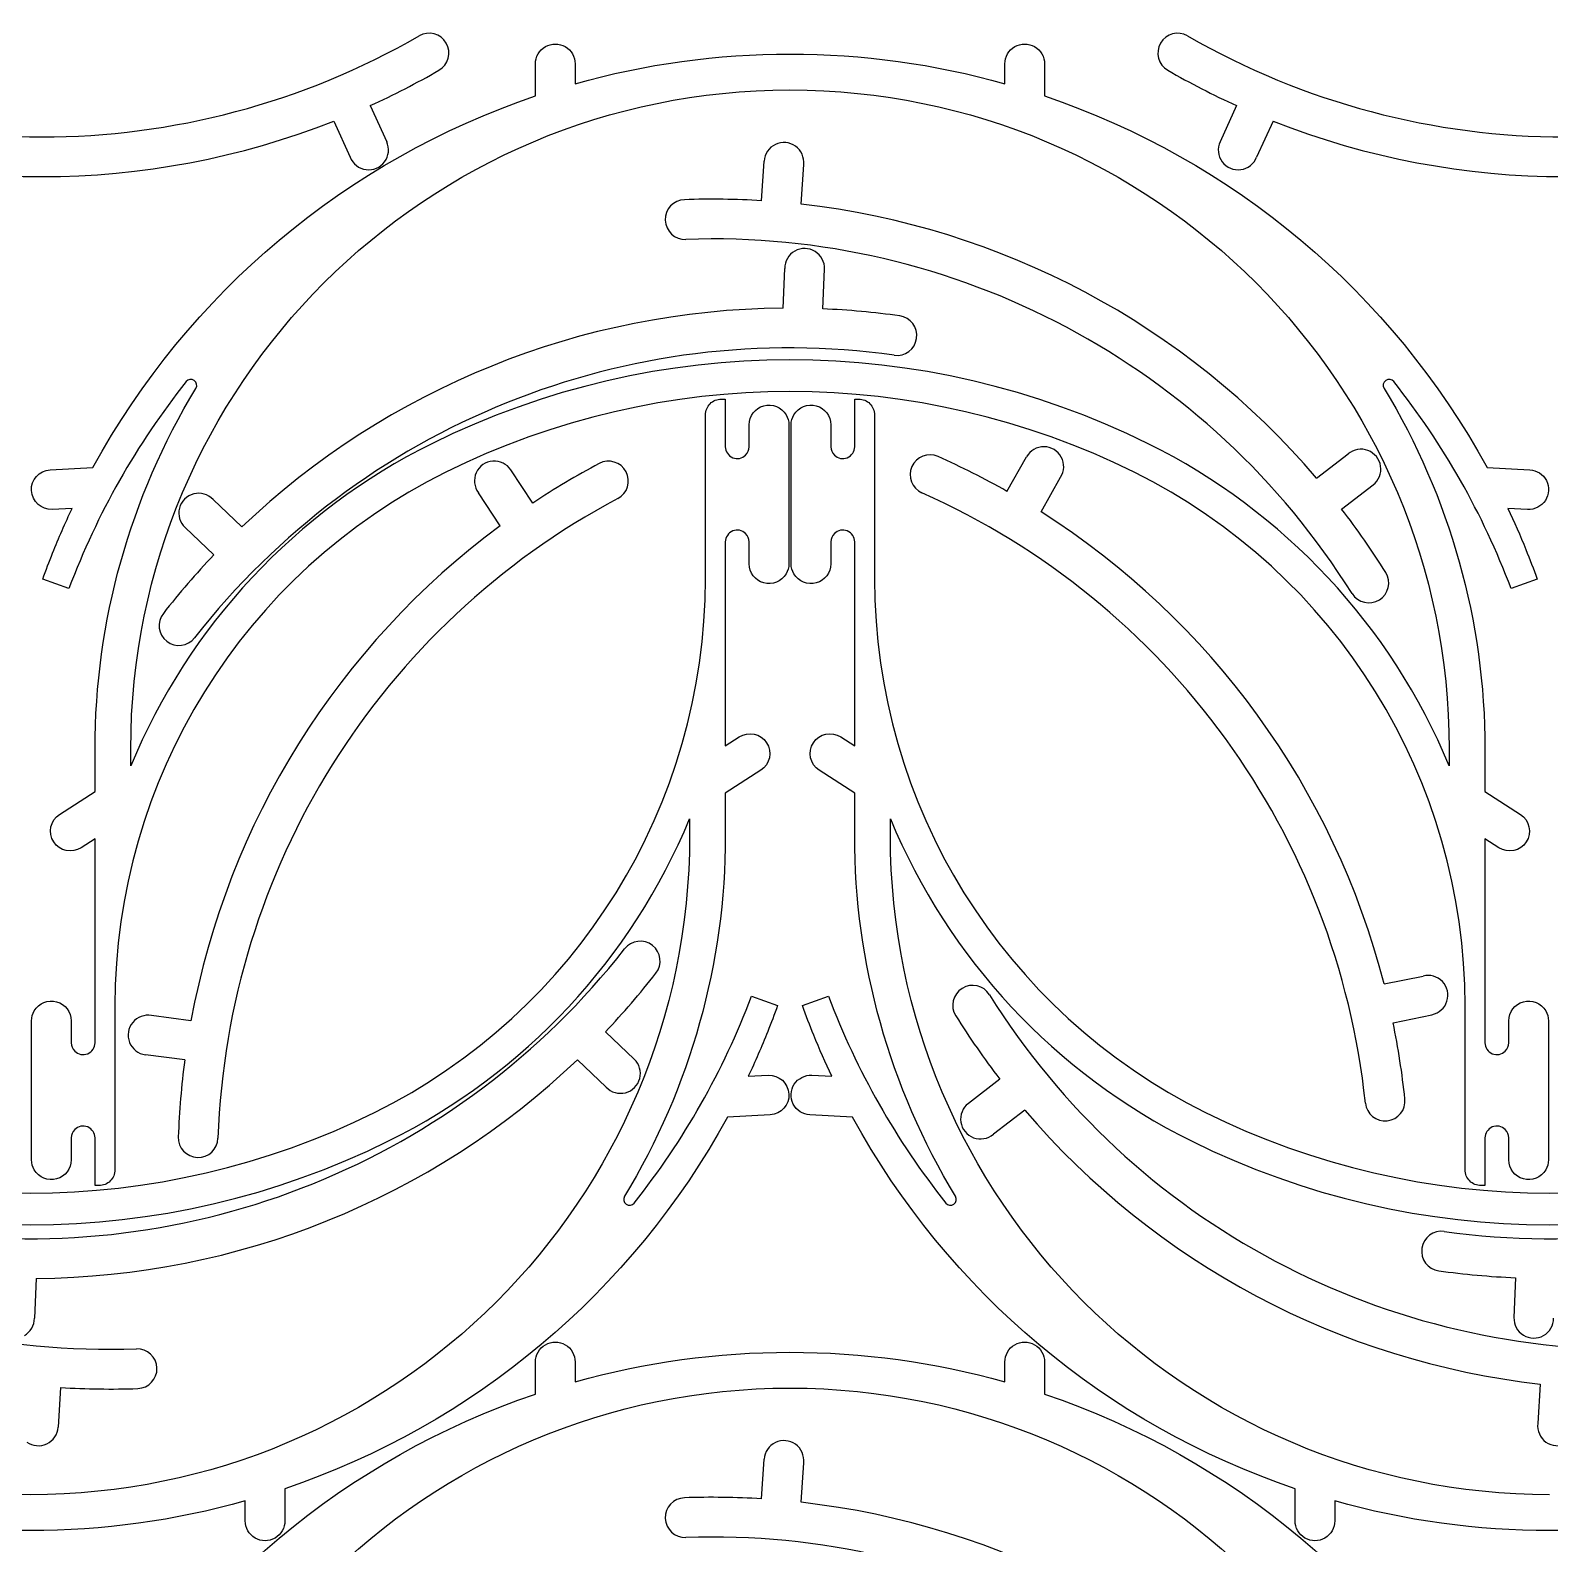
# Model space of a CAD drawing. Extents: x 3 to 3398, y -5 to 2267.
# Drawn here: x 2174 to 2716, y 1727 to 2267 of the extents above; entities that cross this region are included whole.
import ezdxf

# ---------------------------------------------------------------- set-up
doc = ezdxf.new("R2010")
doc.units = 0
doc.layers.add('Capa_1', color=7, linetype='CONTINUOUS')

msp = doc.modelspace()

# ---------------------------------------------------------------- linework, layer by layer
at = {"layer": 'Capa_1', "color": 7}
for points in [[(2353.953591, 2243.511748), (2353.953591, 2254.984296)], [(2368.126822, 2254.984296), (2368.126822, 2247.897682)], [(2521.492608, 2247.897682), (2521.492608, 2254.984296)], [(2535.665836, 2254.984296), (2535.665836, 2243.511748)], [(2295.01628, 2240.100893), (2300.877542, 2227.196403)], [(2604.163578, 2240.101711), (2598.302223, 2227.197262)], [(2281.965158, 2234.562466), (2287.826423, 2221.657976)], [(2617.214664, 2234.563193), (2611.353309, 2221.658744)], [(2434.688579, 2206.12214), (2435.571633, 2220.267827)], [(2448.812174, 2204.885199), (2449.695226, 2219.030888)], [(2442.357894, 2167.751546), (2442.958306, 2181.912047)], [(2456.533416, 2167.505394), (2457.133829, 2181.665895)], [(2420.313781, 2135.330079), (2421.731106, 2135.330079), (2421.731106, 2125.408791)], [(2467.897143, 2118.322176), (2467.897143, 2125.408791), (2467.897143, 2135.330079)], [(2474.983758, 2129.660759), (2474.983758, 2125.408791)], [(2414.644492, 2071.10931), (2414.644492, 2125.408791)], [(2522.25733, 2102.379669), (2529.252075, 2114.706623)], [(2632.774315, 2107.070794), (2644.007826, 2115.713045)], [(2353.03517, 2098.211226), (2345.197581, 2110.020226)], [(2534.409294, 2095.076537), (2541.404038, 2107.403494)], [(2641.697602, 2096.05349), (2652.931113, 2104.695741)], [(2249.179127, 2089.702258), (2238.910515, 2099.471388)], [(2341.422247, 2090.078204), (2333.584658, 2101.887204)], [(2188.60626, 2096.295078), (2181.529523, 2095.921131)], [(2708.089679, 2095.9215), (2701.012957, 2096.295474)], [(2239.153104, 2079.678047), (2228.884495, 2089.447178)], [(2421.731106, 2084.306457), (2421.731106, 2011.501106)], [(2187.458574, 2067.718674), (2178.124598, 2071.081443)], [(2711.494598, 2071.081811), (2702.16062, 2067.719043)], [(2462.951197, 2014.715594), (2462.951395, 2014.715991)], [(2462.951395, 2014.715991), (2467.897143, 2011.501106)], [(2680.08508, 2010.436523), (2680.08508, 2004.356123)], [(2692.840986, 2010.435758), (2692.840986, 1995.238429), (2692.842488, 1995.263941), (2705.511483, 1987.028643)], [(2434.401397, 2002.832759), (2421.73239, 1994.597461), (2421.730891, 1994.622973)], [(2467.897143, 1979.425276), (2467.897143, 1994.622605), (2467.895641, 1994.597093), (2455.226646, 2002.832391)], [(2184.107708, 1987.028274), (2196.776715, 1995.263572), (2196.778215, 1995.23806)], [(2480.653049, 1979.42451), (2480.653049, 1985.50491)], [(2196.777999, 1905.554577), (2196.777999, 1978.359928)], [(2697.786734, 1975.145043), (2692.840986, 1978.359928)], [(2697.786932, 1975.14544), (2697.786734, 1975.145043)], [(2656.874358, 1926.517837), (2670.759485, 1929.360995)], [(2431.050531, 1922.142359), (2440.384507, 1918.779591)], [(2449.243531, 1918.779222), (2458.577509, 1922.141991)], [(2203.864613, 1918.751723), (2203.864613, 1864.452243)], [(2231.013562, 1913.387374), (2216.963931, 1915.255028)], [(2660.064887, 1912.703839), (2673.950014, 1915.546996)], [(2378.946933, 1909.478494), (2389.215542, 1899.709363)], [(2228.794423, 1899.384468), (2214.744792, 1901.252124)], [(2368.920909, 1899.454283), (2379.189521, 1889.685153)], [(2429.902845, 1893.565956), (2436.979582, 1893.939902)], [(2452.64845, 1893.939534), (2459.725172, 1893.565559)], [(2519.697483, 1892.54645), (2508.463972, 1883.904198)], [(2437.727617, 1879.786432), (2422.474824, 1878.980315)], [(2528.62077, 1881.529146), (2517.387259, 1872.886895)], [(2692.840986, 1871.538857), (2692.840986, 1864.452243), (2692.840986, 1854.530955), (2691.423663, 1854.530955)], [(2198.195325, 1854.530955), (2196.777999, 1854.530955), (2196.777999, 1864.452243)], [(2685.754371, 1860.200274), (2685.754371, 1864.452243)], [(2175.742143, 1821.404995), (2175.14173, 1807.244494)], [(2703.795644, 1821.651147), (2703.195231, 1807.490646)], [(2353.953591, 1780.102655), (2353.953591, 1791.575204)], [(2368.126822, 1791.575204), (2368.126822, 1784.488589)], [(2521.492608, 1784.488589), (2521.492608, 1791.575204)], [(2535.665836, 1791.575204), (2535.665836, 1780.102655)], [(2184.477482, 1782.4778), (2183.594428, 1768.332113)], [(2712.582911, 1783.714741), (2711.699859, 1769.569052)], [(2434.688579, 1742.713047), (2435.571633, 1756.858734)], [(2448.812174, 1741.476106), (2449.695226, 1755.621795)], [(2264.555514, 1746.349285), (2264.555514, 1734.876737)], [(2625.072293, 1734.876737), (2625.072293, 1746.349285)], [(2250.382283, 1734.876737), (2250.382283, 1741.963351)]]:
    msp.add_lwpolyline(points, dxfattribs=at)
for points in [[(2572.683502, 2119.355941)], [(2588.054627, 1870.505093)]]:
    msp.add_lwpolyline(points, close=True, dxfattribs=at)
for points in [[(2322.115229, 2262.382609), (2320.1586, 2265.771635), (2315.825338, 2266.933216), (2312.435925, 2264.977257)], [(2586.744115, 2264.978197), (2583.354716, 2266.93418), (2579.021445, 2265.772629), (2577.064793, 2262.383617)], [(2043.144597, 2264.978197), (2126.463457, 2216.873646), (2229.11673, 2216.873287), (2312.435925, 2264.977257)], [(2319.522496, 2252.702791), (2322.911135, 2254.660091), (2324.071858, 2258.993583), (2322.115229, 2262.382609)], [(2353.953591, 2254.984296), (2353.953591, 2257.5161), (2355.304292, 2259.855584), (2357.496899, 2261.121486)], [(2357.496899, 2261.121486), (2359.689505, 2262.387388), (2362.390908, 2262.387388), (2364.583514, 2261.121486)], [(2364.583514, 2261.121486), (2366.776121, 2259.855584), (2368.126822, 2257.5161), (2368.126822, 2254.984296)], [(2368.126822, 2247.897682), (2418.277587, 2261.989916), (2471.341843, 2261.989916), (2521.492608, 2247.897682)], [(2521.492608, 2254.984296), (2521.492608, 2257.5161), (2522.843309, 2259.855583), (2525.035915, 2261.121484)], [(2525.035915, 2261.121484), (2527.228521, 2262.387386), (2529.929923, 2262.387386), (2532.122529, 2261.121484)], [(2532.122529, 2261.121484), (2534.315135, 2259.855583), (2535.665836, 2257.5161), (2535.665836, 2254.984296)], [(2577.064793, 2262.383617), (2575.10814, 2258.994604), (2576.268833, 2254.661104), (2579.657458, 2252.703781)], [(2586.744115, 2264.978197), (2670.062975, 2216.873646), (2772.716248, 2216.873287), (2856.035443, 2264.977257)], [(2295.01628, 2240.100893), (2303.384487, 2243.901752), (2311.562887, 2248.107353), (2319.522496, 2252.702791)], [(2579.657458, 2252.703781), (2587.617032, 2248.108287), (2595.7954, 2243.902629), (2604.163578, 2240.101711)], [(2209.533908, 2010.436523), (2209.558608, 2140.358174), (2314.887841, 2245.667384), (2444.809494, 2245.667384)], [(2444.809494, 2245.667384), (2574.731147, 2245.667384), (2680.06038, 2140.358174), (2680.08508, 2010.436523)], [(2196.034282, 2110.880718), (2230.154564, 2173.350446), (2286.528475, 2220.696967), (2353.953591, 2243.511748)], [(2535.665836, 2243.511748), (2603.090802, 2220.697006), (2659.464613, 2173.35063), (2693.58491, 2110.881087)], [(2073.615146, 2234.563193), (2140.54693, 2208.11422), (2215.033189, 2208.11396), (2281.965158, 2234.562466)], [(2617.214664, 2234.563193), (2684.146449, 2208.11422), (2758.632707, 2208.11396), (2825.564676, 2234.562466)], [(2300.1195, 2220.043168), (2301.65258, 2222.112945), (2301.942766, 2224.851279), (2300.877542, 2227.196403)], [(2439.599164, 2226.227894), (2437.273838, 2225.120118), (2435.732056, 2222.838541), (2435.571633, 2220.267827)], [(2446.765023, 2225.60031), (2444.667657, 2227.095424), (2441.92449, 2227.335669), (2439.599164, 2226.227894)], [(2449.695226, 2219.030888), (2449.984102, 2221.590352), (2448.862389, 2224.105197), (2446.765023, 2225.60031)], [(2598.302223, 2227.197262), (2597.237028, 2224.852153), (2597.527219, 2222.113849), (2599.06028, 2220.044089)], [(2287.826423, 2221.657976), (2288.772948, 2219.262481), (2290.944003, 2217.568609), (2293.49778, 2217.233147)], [(2293.49778, 2217.233147), (2296.051556, 2216.897685), (2298.586421, 2217.973391), (2300.1195, 2220.043168)], [(2599.06028, 2220.044089), (2600.59334, 2217.974329), (2603.12817, 2216.898618), (2605.681926, 2217.234047)], [(2605.681926, 2217.234047), (2608.235682, 2217.569475), (2610.406742, 2219.263292), (2611.353309, 2221.658744)], [(2407.13464, 2206.500199), (2403.223753, 2206.362862), (2400.164455, 2203.081532), (2400.301019, 2199.170618)], [(2434.688579, 2206.12214), (2425.515493, 2206.694784), (2416.319984, 2206.820953), (2407.13464, 2206.500199)], [(2632.774315, 2107.070794), (2586.093907, 2161.846257), (2520.326444, 2196.815437), (2448.812174, 2204.885199)], [(2400.301019, 2199.170618), (2400.437582, 2195.259704), (2403.718307, 2192.199757), (2407.629248, 2192.335547)], [(2645.399377, 2065.910927), (2594.416625, 2147.500382), (2503.779165, 2195.693174), (2407.629248, 2192.335547)], [(2446.559179, 2188.139106), (2444.317036, 2186.87144), (2442.938587, 2184.487662), (2442.958306, 2181.912047)], [(2453.751323, 2188.014217), (2451.554544, 2189.358963), (2448.801321, 2189.406771), (2446.559179, 2188.139106)], [(2457.133829, 2181.665895), (2457.242958, 2184.239272), (2455.948102, 2186.669471), (2453.751323, 2188.014217)], [(2482.003414, 2150.965852), (2386.731184, 2164.355489), (2291.552727, 2125.900896), (2232.320843, 2050.087546)], [(2442.357894, 2167.751546), (2370.391866, 2167.201268), (2301.32941, 2139.298225), (2249.179127, 2089.702258)], [(2483.975922, 2165.001208), (2474.874427, 2166.280336), (2465.716106, 2167.116051), (2456.533416, 2167.505394)], [(2490.005958, 2156.997472), (2490.550575, 2160.872686), (2487.851029, 2164.455825), (2483.975922, 2165.001208)], [(2572.683502, 2119.355941), (2492.119468, 2159.326892), (2397.499516, 2159.326892), (2316.935483, 2119.355941)], [(2482.003414, 2150.965852), (2485.878736, 2150.422002), (2489.461341, 2153.122257), (2490.005958, 2156.997472)], [(2567.644126, 2109.198781), (2490.255031, 2147.594522), (2399.363946, 2147.594522), (2321.974851, 2109.198781)], [(2232.174895, 2141.977492), (2231.253351, 2142.618797), (2229.991993, 2142.43298), (2229.294531, 2141.553172)], [(2232.777809, 2139.129153), (2233.360465, 2140.088855), (2233.09644, 2141.336188), (2232.174895, 2141.977492)], [(2657.444319, 2141.977885), (2656.522769, 2141.336588), (2656.258734, 2140.089257), (2656.841382, 2139.12955)], [(2660.32468, 2141.553541), (2659.627225, 2142.433355), (2658.365869, 2142.619182), (2657.444319, 2141.977885)], [(2229.294531, 2141.553172), (2211.613433, 2119.254225), (2197.500159, 2094.346308), (2187.458574, 2067.718674)], [(2196.778215, 2010.435389), (2196.778222, 2055.818952), (2209.23006, 2100.332616), (2232.777809, 2139.129153)], [(2656.841382, 2139.12955), (2680.38914, 2100.333006), (2692.840981, 2055.819331), (2692.840986, 2010.435758)], [(2702.16062, 2067.719043), (2692.119041, 2094.346676), (2678.005772, 2119.254592), (2660.32468, 2141.553541)], [(2414.644492, 2129.660759), (2414.644484, 2131.164353), (2415.241779, 2132.606366), (2416.304978, 2133.669571)], [(2416.304978, 2133.669571), (2417.368176, 2134.732775), (2418.810187, 2135.330078), (2420.313781, 2135.330079)], [(2430.235043, 2126.117452), (2430.235064, 2129.308049), (2432.367256, 2132.105221), (2435.443795, 2132.950688)], [(2435.443795, 2132.950688), (2438.520334, 2133.796156), (2441.782525, 2132.481421), (2443.413029, 2129.73891)], [(2446.215222, 2129.73891), (2447.845728, 2132.481419), (2451.107917, 2133.796152), (2454.184455, 2132.950685)], [(2454.184455, 2132.950685), (2457.260993, 2132.105218), (2459.393185, 2129.308048), (2459.393206, 2126.117452)], [(2467.897143, 2135.330079), (2467.897143, 2135.330079), (2469.314466, 2135.330079), (2469.314466, 2135.330079)], [(2469.314466, 2135.330079), (2470.818061, 2135.330079), (2472.260071, 2134.732776), (2473.323271, 2133.669572)], [(2473.323271, 2133.669572), (2474.38647, 2132.606367), (2474.983765, 2131.164354), (2474.983758, 2129.660759)], [(2414.644492, 2125.408791), (2414.644492, 2125.408791), (2414.644492, 2129.660759), (2414.644492, 2129.660759)], [(2430.235043, 2118.322176), (2430.235043, 2118.322176), (2430.235043, 2126.117452), (2430.235043, 2126.117452)], [(2443.413029, 2129.73891), (2444.064441, 2128.643236), (2444.408264, 2127.392144), (2444.408272, 2126.117452)], [(2444.408272, 2126.117452), (2444.408272, 2126.117452), (2444.408272, 2076.511181), (2444.408272, 2076.511181)], [(2445.219978, 2126.117452), (2445.219987, 2127.392144), (2445.56381, 2128.643236), (2446.215222, 2129.73891)], [(2445.219978, 2076.511181), (2445.219978, 2076.511181), (2445.219978, 2126.117452), (2445.219978, 2126.117452)], [(2459.393206, 2126.117452), (2459.393206, 2126.117452), (2459.393206, 2118.322176), (2459.393206, 2118.322176)], [(2421.731106, 2125.408791), (2421.731106, 2125.408791), (2421.731106, 2118.322176), (2421.731106, 2118.322176)], [(2474.983758, 2125.408791), (2474.983758, 2125.408791), (2474.983758, 2071.10931), (2474.983758, 2071.10931)], [(2316.935483, 2119.355941), (2268.402474, 2095.27682), (2230.244532, 2054.419353), (2209.533908, 2004.356123)], [(2421.731106, 2118.322176), (2421.731107, 2116.602417), (2422.767066, 2115.051997), (2424.355916, 2114.393873)], [(2424.355916, 2114.393873), (2425.944767, 2113.73575), (2427.773613, 2114.099529), (2428.989667, 2115.315581)], [(2428.989667, 2115.315581), (2429.787067, 2116.112979), (2430.235042, 2117.194484), (2430.235043, 2118.322176)], [(2459.393206, 2118.322176), (2459.393207, 2117.194484), (2459.841181, 2116.11298), (2460.63858, 2115.315581)], [(2460.63858, 2115.315581), (2461.854634, 2114.099527), (2463.683481, 2113.735746), (2465.272333, 2114.39387)], [(2465.272333, 2114.39387), (2466.861184, 2115.051994), (2467.897143, 2116.602416), (2467.897143, 2118.322176)], [(2497.657744, 2114.798318), (2494.082458, 2116.389301), (2489.894339, 2114.781168), (2488.302649, 2111.206197)], [(2522.25733, 2102.379669), (2514.263646, 2106.915574), (2506.054086, 2111.06002), (2497.657744, 2114.798318)], [(2535.484717, 2118.297942), (2532.909111, 2118.321636), (2530.52319, 2116.946841), (2529.252075, 2114.706623)], [(2541.650234, 2114.592568), (2540.420549, 2116.855792), (2538.060323, 2118.274248), (2535.484717, 2118.297942)], [(2680.08508, 2004.356123), (2659.374455, 2054.419354), (2621.216512, 2095.276821), (2572.683502, 2119.355941)], [(2651.092626, 2116.957293), (2648.680316, 2117.860034), (2645.968186, 2117.383724), (2644.007826, 2115.713045)], [(2655.619977, 2111.367514), (2655.238049, 2113.91473), (2653.504936, 2116.054552), (2651.092626, 2116.957293)], [(2174.083956, 2102.624123), (2173.877499, 2106.530471), (2176.875292, 2109.865281), (2180.781488, 2110.074602)], [(2180.781488, 2110.074602), (2180.781488, 2110.074602), (2196.034282, 2110.880718), (2196.034282, 2110.880718)], [(2338.729626, 2113.167939), (2336.161973, 2112.964627), (2333.906468, 2111.385001), (2332.837651, 2109.04154)], [(2345.197581, 2110.020226), (2343.773275, 2112.166276), (2341.297279, 2113.371252), (2338.729626, 2113.167939)], [(2376.708547, 2112.315597), (2368.593431, 2108.000708), (2360.692972, 2103.293691), (2353.03517, 2098.211226)], [(2386.291428, 2109.384805), (2384.454238, 2112.840037), (2380.164143, 2114.152104), (2376.708547, 2112.315597)], [(2383.36253, 2099.801345), (2386.817399, 2101.639218), (2388.128617, 2105.929573), (2386.291428, 2109.384805)], [(2488.302649, 2111.206197), (2486.71096, 2107.631226), (2488.318264, 2103.442788), (2491.89292, 2101.850392)], [(2541.404038, 2107.403494), (2542.785673, 2109.57729), (2542.87992, 2112.329344), (2541.650234, 2114.592568)], [(2652.931113, 2104.695741), (2654.972581, 2106.266279), (2656.001904, 2108.820298), (2655.619977, 2111.367514)], [(2693.58491, 2110.881087), (2693.58491, 2110.881087), (2708.837713, 2110.074999), (2708.837713, 2110.074999)], [(2708.837713, 2110.074999), (2711.365992, 2109.941375), (2713.630931, 2108.469081), (2714.779349, 2106.212715)], [(2321.974851, 2109.198781), (2249.626542, 2073.303969), (2203.864604, 1999.515053), (2203.864613, 1918.751723)], [(2332.837651, 2109.04154), (2331.768835, 2106.698078), (2332.054796, 2103.959329), (2333.584658, 2101.887204)], [(2685.754371, 1918.751723), (2685.754379, 1999.515055), (2639.992438, 2073.303971), (2567.644126, 2109.198781)], [(2714.779349, 2106.212715), (2715.927768, 2103.95635), (2715.785193, 2101.258708), (2714.405332, 2099.135966)], [(2181.529523, 2095.921131), (2177.623024, 2095.717538), (2174.290413, 2098.717775), (2174.083956, 2102.624123)], [(2231.994548, 2101.449466), (2229.501064, 2100.803831), (2227.553751, 2098.85687), (2226.907666, 2096.363503)], [(2238.910515, 2099.471388), (2237.135538, 2101.337872), (2234.488032, 2102.095102), (2231.994548, 2101.449466)], [(2383.36253, 2099.801345), (2298.415446, 2054.634177), (2244.017499, 1967.579264), (2240.659868, 1871.429348)], [(2650.178391, 1883.989131), (2640.12186, 1979.670615), (2579.78378, 2062.718858), (2491.89292, 2101.850392)], [(2714.405332, 2099.135966), (2713.025471, 2097.013224), (2710.617958, 2095.787876), (2708.089679, 2095.9215)], [(2181.650761, 2080.356602), (2183.80571, 2085.739312), (2186.125301, 2091.054637), (2188.60626, 2096.295078)], [(2226.907666, 2096.363503), (2226.26158, 2093.870135), (2227.018331, 2091.222493), (2228.884495, 2089.447178)], [(2656.874358, 1926.517837), (2638.930268, 1996.213042), (2595.148344, 2056.473691), (2534.409294, 2095.076537)], [(2657.418987, 2073.421651), (2652.548527, 2081.216008), (2647.301867, 2088.768877), (2641.697602, 2096.05349)], [(2701.012957, 2096.295474), (2703.291567, 2091.482412), (2705.434096, 2086.606095), (2707.437994, 2081.672331)], [(2341.422247, 2090.078204), (2283.523953, 2047.33245), (2244.05225, 1984.164521), (2231.013562, 1913.387374)], [(2424.355955, 2088.234691), (2422.767113, 2087.576589), (2421.731142, 2086.026201), (2421.731106, 2084.306457)], [(2428.989667, 2087.312967), (2427.773623, 2088.529008), (2425.944798, 2088.892793), (2424.355955, 2088.234691)], [(2465.272294, 2088.234694), (2463.68345, 2088.892796), (2461.854623, 2088.52901), (2460.63858, 2087.312967)], [(2467.897143, 2084.306457), (2467.897109, 2086.026202), (2466.861137, 2087.576592), (2465.272294, 2088.234694)], [(2430.235043, 2084.306457), (2430.23502, 2085.43412), (2429.787046, 2086.51559), (2428.989667, 2087.312967)], [(2430.235043, 2076.511181), (2430.235043, 2076.511181), (2430.235043, 2084.306457), (2430.235043, 2084.306457)], [(2460.63858, 2087.312967), (2459.841202, 2086.515589), (2459.393229, 2085.434119), (2459.393206, 2084.306457)], [(2459.393206, 2084.306457), (2459.393206, 2084.306457), (2459.393206, 2076.511181), (2459.393206, 2076.511181)], [(2467.897143, 2011.501106), (2467.897143, 2011.501106), (2467.897143, 2084.306457), (2467.897143, 2084.306457)], [(2178.124598, 2071.081443), (2179.245778, 2074.1935), (2180.421345, 2077.285693), (2181.650761, 2080.356602)], [(2239.153104, 2079.678047), (2232.818087, 2073.019144), (2226.810676, 2066.056075), (2221.152163, 2058.813517)], [(2707.437994, 2081.672331), (2708.860684, 2078.169563), (2710.213157, 2074.638684), (2711.494598, 2071.081811)], [(2435.443768, 2069.677896), (2432.367222, 2070.523378), (2430.235038, 2073.320574), (2430.235043, 2076.511181)], [(2443.413029, 2072.889666), (2441.782519, 2070.147147), (2438.520314, 2068.832413), (2435.443768, 2069.677896)], [(2444.408272, 2076.511181), (2444.408274, 2075.23647), (2444.064451, 2073.985357), (2443.413029, 2072.889666)], [(2446.215222, 2072.889666), (2445.5638, 2073.985357), (2445.219977, 2075.23647), (2445.219978, 2076.511181)], [(2454.184482, 2069.677899), (2451.107937, 2068.832417), (2447.845733, 2070.147149), (2446.215222, 2072.889666)], [(2459.393206, 2076.511181), (2459.39321, 2073.320575), (2457.261027, 2070.523381), (2454.184482, 2069.677899)], [(2655.163802, 2063.657673), (2658.482461, 2065.731412), (2659.49207, 2070.102582), (2657.418987, 2073.421651)], [(2296.534255, 1880.662252), (2368.882564, 1916.557065), (2414.644501, 1990.345981), (2414.644492, 2071.10931)], [(2474.983758, 2071.10931), (2474.98375, 1990.345979), (2520.745691, 1916.557062), (2593.094003, 1880.662252)], [(2645.399377, 2065.910927), (2647.473773, 2062.592678), (2651.845142, 2061.583933), (2655.163802, 2063.657673)], [(2221.152163, 2058.813517), (2218.743499, 2055.729326), (2219.290666, 2051.276569), (2222.37438, 2048.867295)], [(2222.37438, 2048.867295), (2225.458095, 2046.458022), (2229.91096, 2047.004307), (2232.320843, 2050.087546)], [(2421.731106, 2011.501106), (2421.731106, 2011.501106), (2426.67684, 2014.715991), (2426.67684, 2014.715991)], [(2426.67684, 2014.715991), (2429.958026, 2016.842046), (2434.341156, 2015.909054), (2436.472023, 2012.630991)], [(2436.472023, 2012.630991), (2438.60289, 2009.352927), (2437.67633, 2004.968434), (2434.401397, 2002.832759)], [(2455.226646, 2002.832391), (2451.956036, 2004.969776), (2451.03238, 2009.351053), (2453.161786, 2012.626864)], [(2453.161786, 2012.626864), (2455.291192, 2015.902675), (2459.670205, 2016.837008), (2462.951197, 2014.715594)], [(2196.778215, 1995.23806), (2196.778215, 1995.23806), (2196.778215, 2010.435389), (2196.778215, 2010.435389)], [(2209.533908, 2004.356123), (2209.533908, 2004.356123), (2209.533908, 2010.436523), (2209.533908, 2010.436523)], [(2421.730891, 1994.622973), (2421.730891, 1994.622973), (2421.730891, 1979.425644), (2421.730891, 1979.425644)], [(2182.037082, 1977.230043), (2179.906215, 1980.508106), (2180.832775, 1984.8926), (2184.107708, 1987.028274)], [(2301.573623, 1870.505093), (2350.106632, 1894.584213), (2388.264573, 1935.44168), (2408.975198, 1985.50491)], [(2408.975198, 1985.50491), (2408.975198, 1985.50491), (2408.975198, 1979.42451), (2408.975198, 1979.42451)], [(2480.653049, 1985.50491), (2501.363674, 1935.44168), (2539.521617, 1894.584213), (2588.054627, 1870.505093)], [(2705.511483, 1987.028643), (2708.782093, 1984.891257), (2709.705749, 1980.50998), (2707.576343, 1977.234169)], [(2173.699612, 1744.19365), (2043.777959, 1744.19365), (1938.448726, 1849.50286), (1938.424025, 1979.42451)], [(2408.975198, 1979.42451), (2408.950497, 1849.50286), (2303.621264, 1744.19365), (2173.699612, 1744.19365)], [(2421.730891, 1979.425644), (2421.730883, 1934.042081), (2409.279045, 1889.528417), (2385.731296, 1850.73188)], [(2503.896747, 1850.731484), (2480.348989, 1889.528028), (2467.897148, 1934.041702), (2467.897143, 1979.425276)], [(2715.928635, 1744.19365), (2586.006982, 1744.19365), (2480.677749, 1849.50286), (2480.653049, 1979.42451)], [(2191.832265, 1975.145043), (2188.551079, 1973.018988), (2184.167949, 1973.951979), (2182.037082, 1977.230043)], [(2196.777999, 1978.359928), (2196.777999, 1978.359928), (2191.832265, 1975.145043), (2191.832265, 1975.145043)], [(2692.840986, 1978.359928), (2692.840986, 1978.359928), (2692.840986, 1905.554577), (2692.840986, 1905.554577)], [(2707.576343, 1977.234169), (2705.446937, 1973.958359), (2701.067924, 1973.024025), (2697.786932, 1975.14544)], [(2395.725656, 1940.289246), (2392.641941, 1942.698519), (2388.189076, 1942.152234), (2385.779193, 1939.068995)], [(2136.096622, 1838.190689), (2231.368852, 1824.801052), (2326.54731, 1863.255645), (2385.779193, 1939.068995)], [(2396.947874, 1930.343024), (2399.356537, 1933.427215), (2398.809371, 1937.879972), (2395.725656, 1940.289246)], [(2678.325646, 1838.190689), (2773.597876, 1824.801052), (2868.776333, 1863.255645), (2928.008217, 1939.068995)], [(2378.946933, 1909.478494), (2385.28195, 1916.137397), (2391.28936, 1923.100466), (2396.947874, 1930.343024)], [(2506.231283, 1924.942267), (2502.912624, 1922.868528), (2501.903015, 1918.497358), (2503.976098, 1915.178289)], [(2515.995708, 1922.689013), (2513.921312, 1926.007262), (2509.549943, 1927.016006), (2506.231283, 1924.942267)], [(2677.672703, 1927.373545), (2675.900269, 1929.242411), (2673.253822, 1930.003226), (2670.759485, 1929.360995)], [(2679.291461, 1920.364825), (2680.064813, 1922.821674), (2679.445137, 1925.50468), (2677.672703, 1927.373545)], [(1973.766684, 1922.689013), (2024.749436, 1841.099558), (2115.386897, 1792.906765), (2211.536813, 1796.264393)], [(2175.096076, 1916.971367), (2176.726586, 1919.713887), (2179.988792, 1921.02862), (2183.065338, 1920.183138)], [(2183.065338, 1920.183138), (2186.141884, 1919.337655), (2188.274067, 1916.54046), (2188.274062, 1913.349852)], [(2389.214574, 1848.307861), (2406.895672, 1870.606809), (2421.008947, 1895.514725), (2431.050531, 1922.142359)], [(2458.577509, 1922.141991), (2468.619088, 1895.514358), (2482.732357, 1870.606442), (2500.413449, 1848.307493)], [(2515.995708, 1922.689013), (2566.97846, 1841.099558), (2657.61592, 1792.906765), (2753.765837, 1796.264393)], [(2673.950014, 1915.546996), (2676.473352, 1916.063665), (2678.51811, 1917.907976), (2679.291461, 1920.364825)], [(2701.344923, 1913.349852), (2701.344919, 1916.540458), (2703.477102, 1919.337652), (2706.553647, 1920.183134)], [(2706.553647, 1920.183134), (2709.630192, 1921.028617), (2712.892396, 1919.713885), (2714.522907, 1916.971367)], [(2174.100833, 1913.349852), (2174.100831, 1914.624564), (2174.444654, 1915.875676), (2175.096076, 1916.971367)], [(2216.963931, 1915.255028), (2214.430852, 1915.721739), (2211.843886, 1914.778186), (2210.20611, 1912.790223)], [(2440.384507, 1918.779591), (2439.263327, 1915.667534), (2438.08776, 1912.57534), (2436.858345, 1909.504432)], [(2453.300135, 1908.188702), (2451.877444, 1911.69147), (2450.524972, 1915.22235), (2449.243531, 1918.779222)], [(2503.976098, 1915.178289), (2508.846558, 1907.383932), (2514.093218, 1899.831063), (2519.697483, 1892.54645)], [(2685.754371, 1864.452243), (2685.754371, 1864.452243), (2685.754371, 1918.751723), (2685.754371, 1918.751723)], [(2714.522907, 1916.971367), (2715.174329, 1915.875676), (2715.518152, 1914.624564), (2715.518151, 1913.349852)], [(2174.100833, 1863.743581), (2174.100833, 1863.743581), (2174.100833, 1913.349852), (2174.100833, 1913.349852)], [(2188.274062, 1913.349852), (2188.274062, 1913.349852), (2188.274062, 1905.554577), (2188.274062, 1905.554577)], [(2210.20611, 1912.790223), (2208.568334, 1910.80226), (2208.13732, 1908.082533), (2209.08019, 1905.685597)], [(2436.858345, 1909.504432), (2434.703395, 1904.121722), (2432.383804, 1898.806396), (2429.902845, 1893.565956)], [(2664.27403, 1885.470675), (2663.31331, 1894.611266), (2661.908604, 1903.699724), (2660.064887, 1912.703839)], [(2701.344923, 1905.554577), (2701.344923, 1905.554577), (2701.344923, 1913.349852), (2701.344923, 1913.349852)], [(2715.518151, 1913.349852), (2715.518151, 1913.349852), (2715.518151, 1863.743581), (2715.518151, 1863.743581)], [(2188.274062, 1905.554577), (2188.274086, 1904.426914), (2188.722059, 1903.345444), (2189.519438, 1902.548066)], [(2194.15315, 1901.626342), (2195.741993, 1902.284444), (2196.777964, 1903.834833), (2196.777999, 1905.554577)], [(2209.08019, 1905.685597), (2210.023061, 1903.288661), (2212.191531, 1901.59148), (2214.744792, 1901.252124)], [(2459.725172, 1893.565559), (2457.446562, 1898.378622), (2455.304033, 1903.254938), (2453.300135, 1908.188702)], [(2692.840986, 1905.554577), (2692.84102, 1903.834832), (2693.876992, 1902.284441), (2695.465835, 1901.626339)], [(2700.099549, 1902.548066), (2700.896927, 1903.345444), (2701.3449, 1904.426914), (2701.344923, 1905.554577)], [(2175.742143, 1821.404995), (2247.70817, 1821.955273), (2316.770626, 1849.858316), (2368.920909, 1899.454283)], [(2189.519438, 1902.548066), (2190.735482, 1901.332025), (2192.564307, 1900.968241), (2194.15315, 1901.626342)], [(2228.794423, 1899.384468), (2227.583291, 1890.273672), (2226.815983, 1881.109364), (2226.495219, 1871.924021)], [(2391.192371, 1892.793038), (2391.838456, 1895.286406), (2391.081705, 1897.934048), (2389.215542, 1899.709363)], [(2695.465835, 1901.626339), (2697.054679, 1900.968237), (2698.883506, 1901.332023), (2700.099549, 1902.548066)], [(2386.105488, 1887.707075), (2388.598973, 1888.35271), (2390.546285, 1890.299671), (2391.192371, 1892.793038)], [(2436.979582, 1893.939902), (2440.886081, 1894.143496), (2444.218692, 1891.143259), (2444.425149, 1887.23691)], [(2446.332797, 1890.725068), (2447.712658, 1892.84781), (2450.120171, 1894.073157), (2452.64845, 1893.939534)], [(2379.189521, 1889.685153), (2380.964498, 1887.818669), (2383.612004, 1887.061439), (2386.105488, 1887.707075)], [(2444.425149, 1887.23691), (2444.631607, 1883.330562), (2441.633813, 1879.995752), (2437.727617, 1879.786432)], [(2445.95878, 1883.648318), (2444.810361, 1885.904684), (2444.952936, 1888.602325), (2446.332797, 1890.725068)], [(2451.900416, 1879.786035), (2449.372137, 1879.919658), (2447.107198, 1881.391952), (2445.95878, 1883.648318)], [(2508.463972, 1883.904198), (2506.422504, 1882.333661), (2505.393181, 1879.779642), (2505.775108, 1877.232426)], [(2650.178391, 1883.989131), (2650.588221, 1880.097353), (2654.074977, 1877.274418), (2657.966836, 1877.683478)], [(2657.966836, 1877.683478), (2661.858695, 1878.092538), (2664.68232, 1881.578736), (2664.27403, 1885.470675)], [(2050.86498, 1880.662252), (2128.254075, 1842.266512), (2219.14516, 1842.266512), (2296.534255, 1880.662252)], [(2194.153189, 1875.46716), (2192.564339, 1876.125284), (2190.735493, 1875.761505), (2189.519438, 1874.545452)], [(2422.474824, 1878.980315), (2388.354541, 1816.510588), (2331.98063, 1769.164067), (2264.555514, 1746.349285)], [(2467.153219, 1878.979946), (2467.153219, 1878.979946), (2451.900416, 1879.786035), (2451.900416, 1879.786035)], [(2625.072293, 1746.349285), (2557.647327, 1769.164028), (2501.273516, 1816.510403), (2467.153219, 1878.979946)], [(2505.775108, 1877.232426), (2506.157036, 1874.685209), (2507.89015, 1872.545388), (2510.302459, 1871.642647)], [(2528.62077, 1881.529146), (2575.301178, 1826.753683), (2641.068641, 1791.784503), (2712.582911, 1783.714741)], [(2593.094003, 1880.662252), (2670.483098, 1842.266512), (2761.374183, 1842.266512), (2838.763278, 1880.662252)], [(2700.099549, 1874.545452), (2698.883495, 1875.761507), (2697.054648, 1876.125287), (2695.465796, 1875.467163)], [(2189.519438, 1874.545452), (2188.722038, 1873.748054), (2188.274063, 1872.66655), (2188.274062, 1871.538857)], [(2188.274062, 1871.538857), (2188.274062, 1871.538857), (2188.274062, 1863.743581), (2188.274062, 1863.743581)], [(2196.777999, 1871.538857), (2196.777998, 1873.258616), (2195.74204, 1874.809037), (2194.153189, 1875.46716)], [(2196.777999, 1864.452243), (2196.777999, 1864.452243), (2196.777999, 1871.538857), (2196.777999, 1871.538857)], [(2226.495219, 1871.924021), (2226.359411, 1868.013081), (2229.419343, 1864.732341), (2233.330256, 1864.59576)], [(2233.330256, 1864.59576), (2237.241169, 1864.459179), (2240.522514, 1867.518462), (2240.659868, 1871.429348)], [(2510.302459, 1871.642647), (2512.714769, 1870.739905), (2515.426899, 1871.216216), (2517.387259, 1872.886895)], [(2695.465796, 1875.467163), (2693.876945, 1874.809039), (2692.840986, 1873.258618), (2692.840986, 1871.538857)], [(2701.344923, 1871.538857), (2701.344922, 1872.666549), (2700.896948, 1873.748054), (2700.099549, 1874.545452)], [(2701.344923, 1863.743581), (2701.344923, 1863.743581), (2701.344923, 1871.538857), (2701.344923, 1871.538857)], [(2045.825603, 1870.505093), (2126.389637, 1830.534141), (2221.009589, 1830.534141), (2301.573623, 1870.505093)], [(2588.054627, 1870.505093), (2668.618661, 1830.534141), (2763.238613, 1830.534141), (2843.802646, 1870.505093)], [(2175.096076, 1860.122123), (2174.444664, 1861.217798), (2174.100842, 1862.468889), (2174.100833, 1863.743581)], [(2183.06531, 1856.910345), (2179.988771, 1856.064878), (2176.726581, 1857.379613), (2175.096076, 1860.122123)], [(2188.274062, 1863.743581), (2188.274042, 1860.552985), (2186.141849, 1857.755813), (2183.06531, 1856.910345)], [(2203.864613, 1860.200274), (2203.864621, 1858.69668), (2203.267326, 1857.254667), (2202.204127, 1856.191463)], [(2203.864613, 1864.452243), (2203.864613, 1864.452243), (2203.864613, 1860.200274), (2203.864613, 1860.200274)], [(2687.414858, 1856.191462), (2686.351659, 1857.254666), (2685.754364, 1858.69668), (2685.754371, 1860.200274)], [(2706.553674, 1856.910349), (2703.477136, 1857.755816), (2701.344944, 1860.552986), (2701.344923, 1863.743581)], [(2714.522907, 1860.122123), (2712.892401, 1857.379615), (2709.630212, 1856.064881), (2706.553674, 1856.910349)], [(2715.518151, 1863.743581), (2715.518142, 1862.468889), (2715.174319, 1861.217798), (2714.522907, 1860.122123)], [(2202.204127, 1856.191463), (2201.140929, 1855.128258), (2199.698919, 1854.530955), (2198.195325, 1854.530955)], [(2691.423663, 1854.530955), (2689.920068, 1854.530955), (2688.478058, 1855.128257), (2687.414858, 1856.191462)], [(2385.731296, 1850.73188), (2385.14864, 1849.772179), (2385.412666, 1848.524845), (2386.33421, 1847.883541)], [(2503.293809, 1847.883148), (2504.215359, 1848.524446), (2504.479395, 1849.771777), (2503.896747, 1850.731484)], [(2386.33421, 1847.883541), (2387.255755, 1847.242237), (2388.517112, 1847.428053), (2389.214574, 1848.307861)], [(2500.413449, 1848.307493), (2501.110904, 1847.427679), (2502.372259, 1847.241851), (2503.293809, 1847.883148)], [(2678.325646, 1838.190689), (2674.450324, 1838.734539), (2670.867719, 1836.034284), (2670.323102, 1832.159069)], [(2670.323102, 1832.159069), (2669.778485, 1828.283855), (2672.478031, 1824.700716), (2676.353138, 1824.155333)], [(2676.353138, 1824.155333), (2685.454633, 1822.876205), (2694.612954, 1822.04049), (2703.795644, 1821.651147)], [(2171.540858, 1801.017435), (2173.783, 1802.285101), (2175.161449, 1804.668879), (2175.14173, 1807.244494)], [(2703.195231, 1807.490646), (2703.086102, 1804.917269), (2704.380958, 1802.48707), (2706.577737, 1801.142324)], [(2713.769881, 1801.017435), (2716.012024, 1802.285101), (2717.390473, 1804.668879), (2717.370754, 1807.244494)], [(2706.577737, 1801.142324), (2708.774516, 1799.797578), (2711.527739, 1799.74977), (2713.769881, 1801.017435)], [(2218.865043, 1789.429322), (2218.72848, 1793.340235), (2215.447754, 1796.400182), (2211.536813, 1796.264393)], [(2353.953591, 1791.575204), (2353.953591, 1794.107007), (2355.304292, 1796.446491), (2357.496899, 1797.712393)], [(2357.496899, 1797.712393), (2359.689505, 1798.978295), (2362.390908, 1798.978295), (2364.583514, 1797.712393)], [(2364.583514, 1797.712393), (2366.776121, 1796.446491), (2368.126822, 1794.107007), (2368.126822, 1791.575204)], [(2368.126822, 1784.488589), (2418.277587, 1798.580823), (2471.341843, 1798.580823), (2521.492608, 1784.488589)], [(2521.492608, 1791.575204), (2521.492608, 1794.107007), (2522.843309, 1796.44649), (2525.035915, 1797.712391)], [(2525.035915, 1797.712391), (2527.228521, 1798.978293), (2529.929923, 1798.978293), (2532.122529, 1797.712391)], [(2532.122529, 1797.712391), (2534.315135, 1796.44649), (2535.665836, 1794.107007), (2535.665836, 1791.575204)], [(2212.031421, 1782.099741), (2215.942308, 1782.237077), (2219.001606, 1785.518408), (2218.865043, 1789.429322)], [(2184.477482, 1782.4778), (2193.650568, 1781.905156), (2202.846077, 1781.778987), (2212.031421, 1782.099741)], [(2196.034282, 1647.471626), (2230.154564, 1709.941353), (2286.528475, 1757.287874), (2353.953591, 1780.102655)], [(2209.533908, 1547.02743), (2209.558608, 1676.949081), (2314.887841, 1782.258291), (2444.809494, 1782.258291)], [(2444.809494, 1782.258291), (2574.731147, 1782.258291), (2680.06038, 1676.949081), (2680.08508, 1547.02743)], [(2535.665836, 1780.102655), (2603.090802, 1757.287913), (2659.464613, 1709.941537), (2693.58491, 1647.471994)], [(2179.566897, 1762.372046), (2181.892224, 1763.479822), (2183.434005, 1765.761398), (2183.594428, 1768.332113)], [(2711.699859, 1769.569052), (2711.410983, 1767.009588), (2712.532696, 1764.494743), (2714.630062, 1762.99963)], [(2172.401038, 1762.99963), (2174.498404, 1761.504516), (2177.241571, 1761.264271), (2179.566897, 1762.372046)], [(2439.599164, 1762.818801), (2437.273838, 1761.711025), (2435.732056, 1759.429448), (2435.571633, 1756.858734)], [(2446.765023, 1762.191217), (2444.667657, 1763.686331), (2441.92449, 1763.926576), (2439.599164, 1762.818801)], [(2714.630062, 1762.99963), (2716.727428, 1761.504516), (2719.470595, 1761.264271), (2721.795921, 1762.372046)], [(2449.695226, 1755.621795), (2449.984102, 1758.181259), (2448.862389, 1760.696104), (2446.765023, 1762.191217)], [(2250.382283, 1741.963351), (2200.231518, 1727.871117), (2147.167262, 1727.871117), (2097.016498, 1741.963351)], [(2407.13464, 1743.091106), (2403.223753, 1742.953769), (2400.164455, 1739.672439), (2400.301019, 1735.761525)], [(2434.688579, 1742.713047), (2425.515493, 1743.285691), (2416.319984, 1743.41186), (2407.13464, 1743.091106)], [(2632.774315, 1643.661701), (2586.093907, 1698.437164), (2520.326444, 1733.406344), (2448.812174, 1741.476106)], [(2792.611307, 1741.963351), (2742.460542, 1727.871117), (2689.396286, 1727.871117), (2639.245521, 1741.963351)], [(2639.245521, 1741.963351), (2639.245521, 1741.963351), (2639.245521, 1734.876737), (2639.245521, 1734.876737)], [(2400.301019, 1735.761525), (2400.437582, 1731.850611), (2403.718307, 1728.790665), (2407.629248, 1728.926454)], [(2253.925591, 1728.739548), (2251.732984, 1730.00545), (2250.382283, 1732.344933), (2250.382283, 1734.876737)], [(2264.555514, 1734.876737), (2264.555514, 1732.344933), (2263.204813, 1730.00545), (2261.012207, 1728.739548)], [(2645.399377, 1602.501834), (2594.416625, 1684.091289), (2503.779165, 1732.284082), (2407.629248, 1728.926454)], [(2628.6156, 1728.739549), (2626.422994, 1730.005451), (2625.072293, 1732.344934), (2625.072293, 1734.876737)], [(2639.245521, 1734.876737), (2639.245521, 1732.344934), (2637.89482, 1730.005451), (2635.702214, 1728.739549)], [(2261.012207, 1728.739548), (2258.8196, 1727.473646), (2256.118197, 1727.473646), (2253.925591, 1728.739548)], [(2635.702214, 1728.739549), (2633.509608, 1727.473647), (2630.808206, 1727.473647), (2628.6156, 1728.739549)]]:
    msp.add_open_spline(points, degree=3, dxfattribs=at)

doc.saveas('drawing.dxf')
